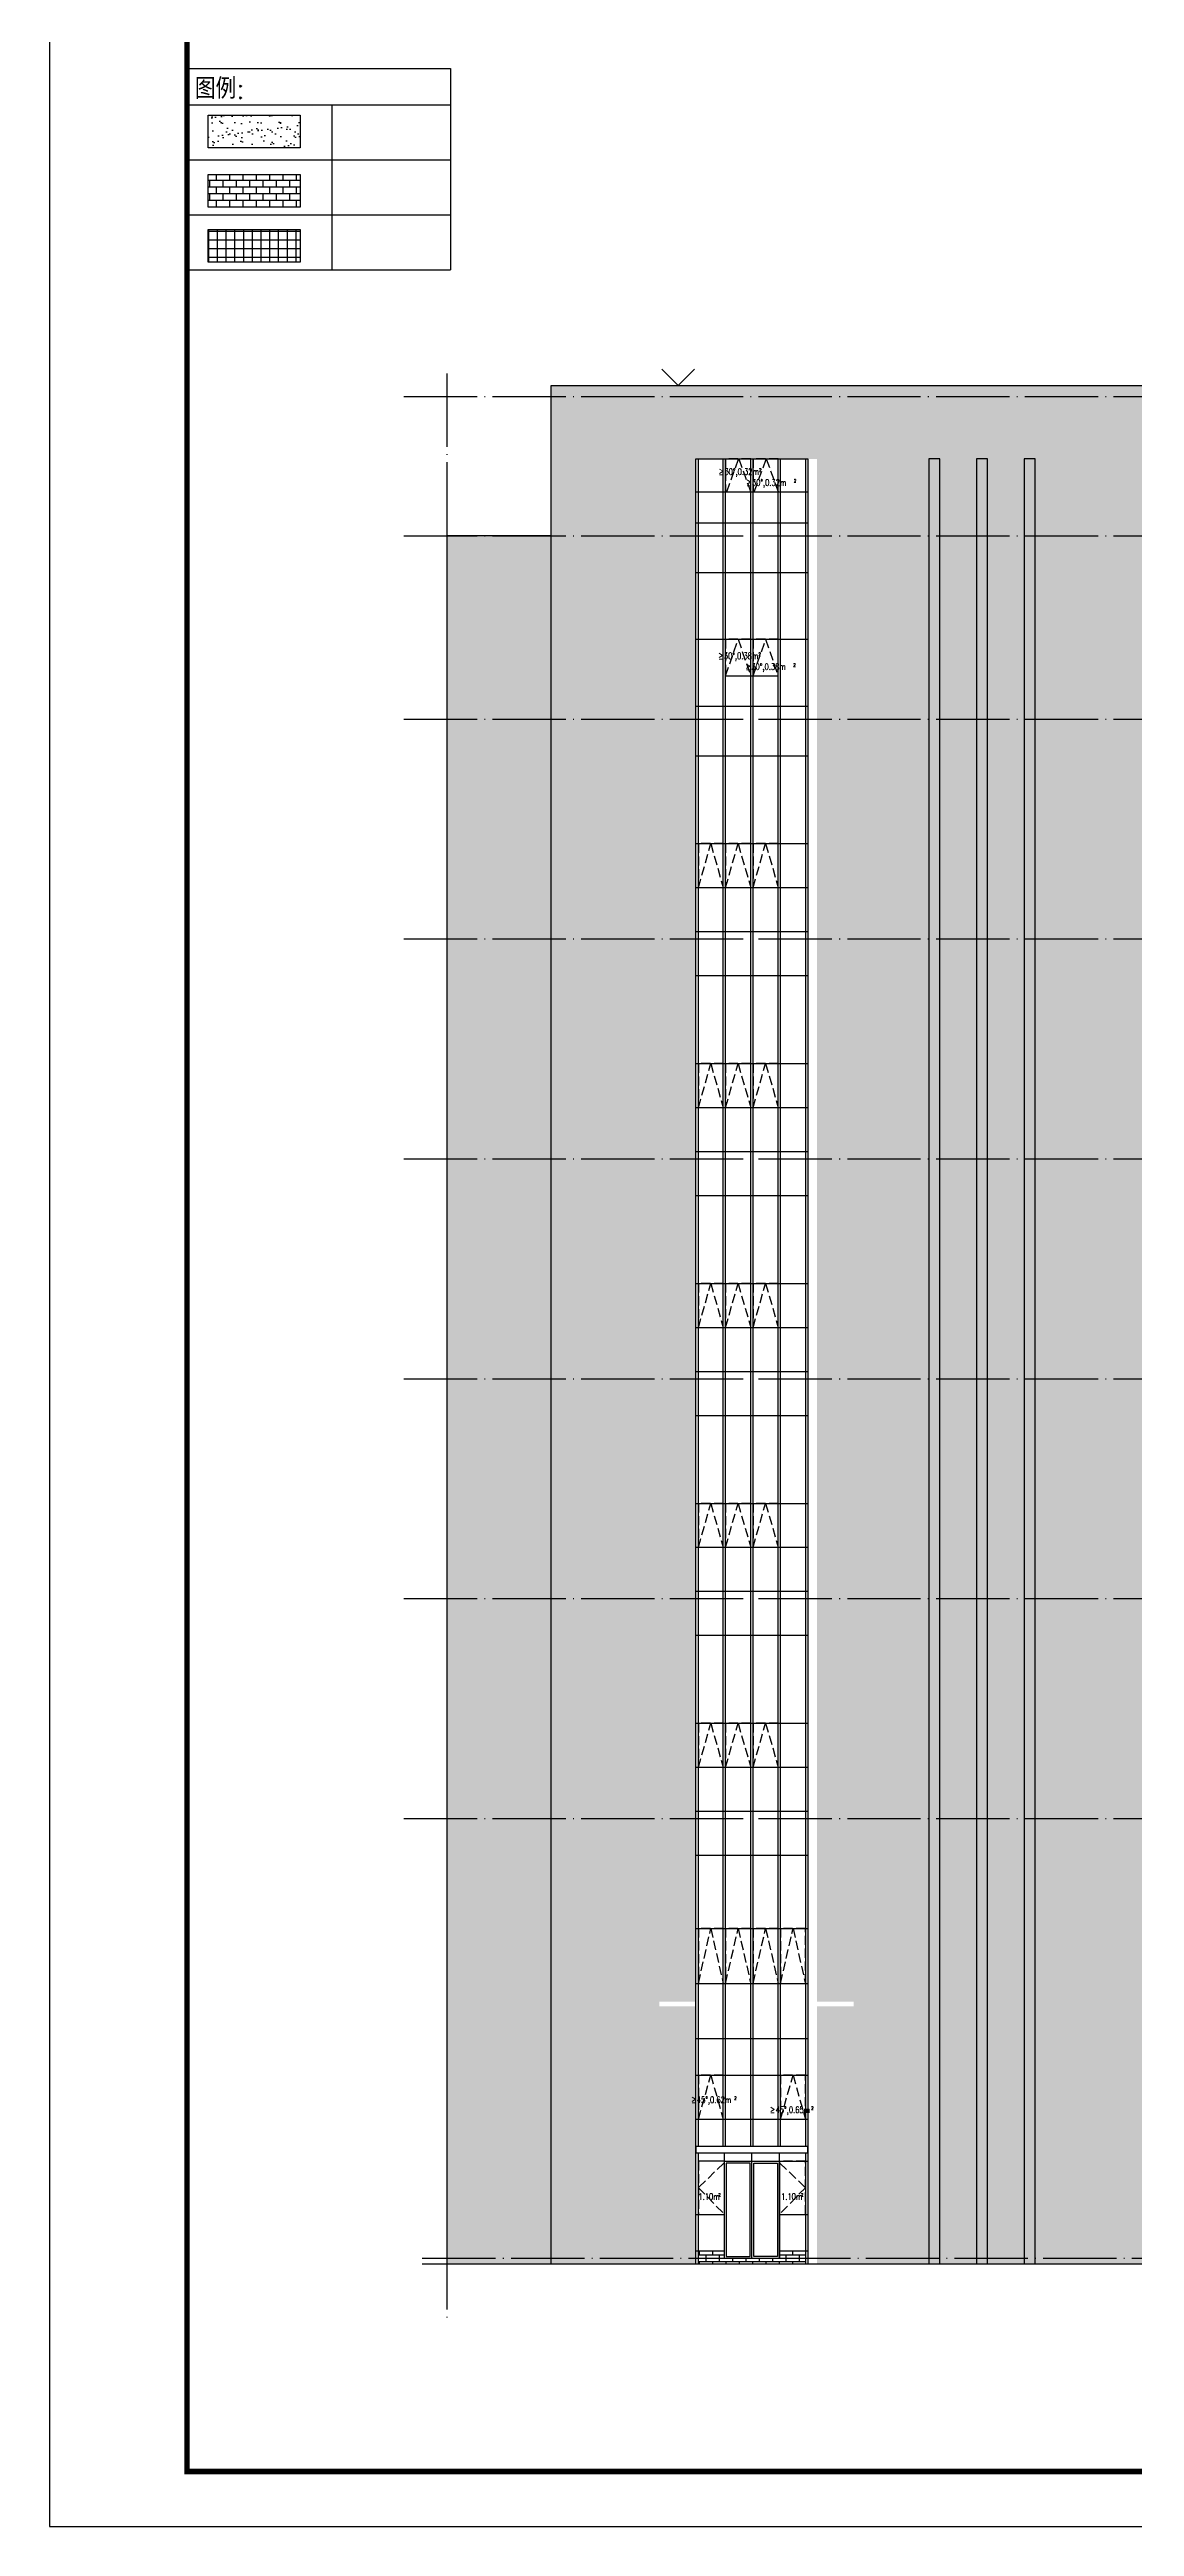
# Model space of a CAD drawing. Extents: x 6843040 to 15500510, y -6507076 to -4940511.
# Drawn here: x 7622462 to 7652060, y -5959321 to -5891736 of the extents above; entities that cross this region are included whole.
import ezdxf

# ---------------------------------------------------------------- set-up
doc = ezdxf.new("R2010")
doc.units = 0
doc.header["$LTSCALE"] = 1000
doc.header["$MEASUREMENT"] = 0
doc.linetypes.add('DASH', pattern=[0.35, 0.25, -0.1])
doc.linetypes.add('DOTE', pattern=[2.42, 2, -0.2, 0.02, -0.2])
for name, color, linetype in [('DIM_ELEV', 3, 'Continuous'), ('DOTE', 8, 'DOTE'), ('E_LINE_1', 1, 'Continuous'), ('E_LINE_2', 40, 'Continuous'), ('E_LINE_3', 7, 'Continuous'), ('E_LINE_4', 5, 'Continuous'), ('LT-玻璃', 4, 'Continuous'), ('LT-铝板', 31, 'Continuous'), ('PUB_HACTH', 8, 'Continuous'), ('PUB_HATCH', 8, 'Continuous'), ('PUB_TEXT', 7, 'Continuous'), ('PUB_TITLE', 4, 'Continuous'), ('WINDOW', 4, 'Continuous')]:
    doc.layers.add(name, color=color, linetype=linetype)
doc.styles.add('_HZTXT', font='SIMPLEX', dxfattribs={"width": 0.9, "bigfont": 'HZTXT'})

# ---------------------------------------------------------------- blocks, each defined once
blk = doc.blocks.new('0911幕墙3')
at = {"layer": 'DIM_ELEV'}
for q in [(7639162, -5900454), (7640062, -5900454)]:
    blk.add_line((7639612, -5900904), q, dxfattribs=at)
at = {"layer": 'LT-玻璃', "ltscale": 1000}
for p, q in [((7640098, -5903804), (7643148, -5903804)), ((7640098, -5904654), (7643148, -5904654)), ((7640098, -5906004), (7643148, -5906004)), ((7640098, -5907829), (7643148, -5907829)), ((7640906, -5908829), (7642341, -5908829)), ((7640098, -5909654), (7643148, -5909654)), ((7640098, -5911004), (7643148, -5911004)), ((7640098, -5913404), (7643148, -5913404)), ((7640098, -5914604), (7643148, -5914604)), ((7640098, -5915804), (7643148, -5915804)), ((7640098, -5917004), (7643148, -5917004)), ((7640098, -5919404), (7643148, -5919404)), ((7640098, -5920604), (7643148, -5920604)), ((7640098, -5921804), (7643148, -5921804)), ((7640098, -5923004), (7643148, -5923004)), ((7640098, -5925404), (7643148, -5925404)), ((7640098, -5926604), (7643148, -5926604)), ((7640098, -5927804), (7643148, -5927804)), ((7640098, -5929004), (7643148, -5929004)), ((7640098, -5931404), (7643148, -5931404)), ((7640098, -5932604), (7643148, -5932604)), ((7640098, -5933804), (7643148, -5933804)), ((7640098, -5935004), (7643148, -5935004)), ((7640098, -5937404), (7643148, -5937404)), ((7640098, -5938604), (7643148, -5938604)), ((7640098, -5939804), (7643148, -5939804)), ((7640098, -5941004), (7643148, -5941004)), ((7640098, -5943004), (7643148, -5943004)), ((7640098, -5944504), (7643148, -5944504)), ((7640098, -5946004), (7643148, -5946004)), ((7640098, -5947004), (7643148, -5947004)), ((7640098, -5948204), (7643148, -5948204))]:
    blk.add_line(p, q, dxfattribs=at)
at = {"layer": 'LT-铝板'}
blk.add_lwpolyline([(7640098, -5949124), (7643148, -5949124), (7643148, -5948954), (7640098, -5948954)], close=True, dxfattribs=at)
at = {"layer": 'WINDOW'}
for p, q in [((7640098, -5952154), (7640098, -5902904)), ((7640098, -5902904), (7643148, -5902904)), ((7640163, -5948954), (7640163, -5902904)), ((7643083, -5902904), (7643083, -5948954)), ((7643148, -5902904), (7643148, -5952154)), ((7640163, -5952154), (7640163, -5949124)), ((7643083, -5949124), (7643083, -5952154))]:
    blk.add_line(p, q, dxfattribs=at)
for points in [[(7640841, -5948954), (7640841, -5902904)], [(7640906, -5948954), (7640906, -5902904)], [(7641591, -5948954), (7641591, -5902904)], [(7641656, -5948954), (7641656, -5902904)], [(7642341, -5948954), (7642341, -5902904)], [(7642406, -5948954), (7642406, -5902904)], [(7640873, -5949354), (7640163, -5949354)], [(7640873, -5952004), (7640873, -5949124)], [(7640873, -5952004), (7640873, -5949354), (7642373, -5949354), (7642373, -5952004)], [(7641623, -5952004), (7641623, -5949124)], [(7642373, -5952004), (7642373, -5949124)], [(7642373, -5949354), (7643149, -5949354)], [(7640098, -5950804), (7640873, -5950804)], [(7642373, -5950804), (7643149, -5950804)], [(7640098, -5951804), (7640873, -5951804)], [(7640873, -5952004), (7642373, -5952004)], [(7642373, -5951804), (7643149, -5951804)]]:
    blk.add_lwpolyline(points, dxfattribs=at)
at = {"layer": 'WINDOW', "color": 8, "linetype": 'DASH'}
for points in [[(7640906, -5903804), (7641591, -5903804), (7641591, -5902904), (7640906, -5902904)], [(7641656, -5903804), (7642341, -5903804), (7642341, -5902904), (7641656, -5902904)], [(7640906, -5908829), (7641591, -5908829), (7641591, -5907829), (7640906, -5907829)], [(7641656, -5908829), (7642341, -5908829), (7642341, -5907829), (7641656, -5907829)], [(7640163, -5914604), (7640841, -5914604), (7640841, -5913404), (7640163, -5913404)], [(7640906, -5914604), (7641591, -5914604), (7641591, -5913404), (7640906, -5913404)], [(7641656, -5914604), (7642341, -5914604), (7642341, -5913404), (7641656, -5913404)], [(7640163, -5920604), (7640841, -5920604), (7640841, -5919404), (7640163, -5919404)], [(7640906, -5920604), (7641591, -5920604), (7641591, -5919404), (7640906, -5919404)], [(7641656, -5920604), (7642341, -5920604), (7642341, -5919404), (7641656, -5919404)], [(7640163, -5926604), (7640841, -5926604), (7640841, -5925404), (7640163, -5925404)], [(7640906, -5926604), (7641591, -5926604), (7641591, -5925404), (7640906, -5925404)], [(7641656, -5926604), (7642341, -5926604), (7642341, -5925404), (7641656, -5925404)], [(7640163, -5932604), (7640841, -5932604), (7640841, -5931404), (7640163, -5931404)], [(7640906, -5932604), (7641591, -5932604), (7641591, -5931404), (7640906, -5931404)], [(7641656, -5932604), (7642341, -5932604), (7642341, -5931404), (7641656, -5931404)], [(7640163, -5938604), (7640841, -5938604), (7640841, -5937404), (7640163, -5937404)], [(7640906, -5938604), (7641591, -5938604), (7641591, -5937404), (7640906, -5937404)], [(7641656, -5938604), (7642341, -5938604), (7642341, -5937404), (7641656, -5937404)], [(7640163, -5944504), (7640841, -5944504), (7640841, -5943004), (7640163, -5943004)], [(7640906, -5944504), (7641591, -5944504), (7641591, -5943004), (7640906, -5943004)], [(7641656, -5944504), (7642341, -5944504), (7642341, -5943004), (7641656, -5943004)], [(7642406, -5944504), (7643083, -5944504), (7643083, -5943004), (7642406, -5943004)], [(7640163, -5948204), (7640841, -5948204), (7640841, -5947004), (7640163, -5947004)], [(7642406, -5948204), (7643083, -5948204), (7643083, -5947004), (7642406, -5947004)], [(7640163, -5950804), (7640873, -5950804), (7640873, -5949354), (7640163, -5949354)], [(7642373, -5950804), (7643083, -5950804), (7643083, -5949354), (7642373, -5949354)]]:
    blk.add_lwpolyline(points, close=True, dxfattribs=at)
for points in [[(7640938, -5903804), (7641265, -5902904), (7641591, -5903804)], [(7641688, -5903804), (7642015, -5902904), (7642341, -5903804)], [(7640906, -5908829), (7641248, -5907829), (7641591, -5908829)], [(7641656, -5908829), (7641998, -5907829), (7642341, -5908829)], [(7640163, -5914604), (7640502, -5913404), (7640841, -5914604)], [(7640906, -5914604), (7641248, -5913404), (7641591, -5914604)], [(7641656, -5914604), (7641998, -5913404), (7642341, -5914604)], [(7640163, -5920604), (7640502, -5919404), (7640841, -5920604)], [(7640906, -5920604), (7641248, -5919404), (7641591, -5920604)], [(7641656, -5920604), (7641998, -5919404), (7642341, -5920604)], [(7640163, -5926604), (7640502, -5925404), (7640841, -5926604)], [(7640906, -5926604), (7641248, -5925404), (7641591, -5926604)], [(7641656, -5926604), (7641998, -5925404), (7642341, -5926604)], [(7640163, -5932604), (7640502, -5931404), (7640841, -5932604)], [(7640906, -5932604), (7641248, -5931404), (7641591, -5932604)], [(7641656, -5932604), (7641998, -5931404), (7642341, -5932604)], [(7640163, -5938604), (7640502, -5937404), (7640841, -5938604)], [(7640906, -5938604), (7641248, -5937404), (7641591, -5938604)], [(7641656, -5938604), (7641998, -5937404), (7642341, -5938604)], [(7640163, -5944504), (7640502, -5943004), (7640841, -5944504)], [(7640906, -5944504), (7641248, -5943004), (7641591, -5944504)], [(7641656, -5944504), (7641998, -5943004), (7642341, -5944504)], [(7642406, -5944504), (7642745, -5943004), (7643083, -5944504)], [(7640163, -5948204), (7640502, -5947004), (7640841, -5948204)], [(7642406, -5948204), (7642745, -5947004), (7643083, -5948204)], [(7640857, -5949404), (7640163, -5950079), (7640873, -5950804)], [(7642390, -5949404), (7643083, -5950079), (7642373, -5950804)]]:
    blk.add_lwpolyline(points, dxfattribs=at)
at = {"layer": 'WINDOW'}
for points in [[(7641573, -5949404), (7640923, -5949404), (7640923, -5951954), (7641573, -5951954)], [(7641673, -5949404), (7642323, -5949404), (7642323, -5951954), (7641673, -5951954)]]:
    blk.add_lwpolyline(points, close=True, dxfattribs=at)
at = {"layer": 'PUB_TEXT', "style": '_HZTXT'}
for s, height, width, p in [('≥', 175, 0.9, (7640716, -5903343)), ('30%%d,0.32m', 175, 0.774, (7640874, -5903343)), ('30%%d,0.32m', 175, 0.774, (7641624, -5903639)), ('2', 87.5, 0.774, (7641818, -5903255)), ('2', 87.5, 0.774, (7642768, -5903551)), ('≥', 175, 0.9, (7641466, -5903639)), ('30%%d,0.38m', 175, 0.774, (7640858, -5908368)), ('2', 87.5, 0.774, (7641802, -5908280)), ('≥', 175, 0.9, (7640700, -5908368)), ('≥', 175, 0.9, (7641450, -5908664)), ('30%%d,0.38m', 175, 0.774, (7641608, -5908664)), ('2', 87.5, 0.774, (7642752, -5908576)), ('≥', 175, 0.9, (7639964, -5947766)), ('45%%d,0.62m', 175, 0.774, (7640121, -5947766)), ('2', 87.5, 0.774, (7641141, -5947678)), ('≥', 175, 0.9, (7642113, -5948039)), ('45%%d,0.65m', 175, 0.774, (7642271, -5948039)), ('2', 87.5, 0.774, (7643240, -5947951)), ('1.10m', 175, 0.774, (7640163, -5950406)), ('2', 87.5, 0.774, (7640707, -5950319)), ('1.10m', 175, 0.774, (7642418, -5950406)), ('2', 87.5, 0.774, (7642962, -5950319))]:
    blk.add_text(s, height=height, dxfattribs=dict(at, width=width)).set_placement(p)

msp = doc.modelspace()

# ---------------------------------------------------------------- hatches: boundary and pattern name
at = {"layer": 'PUB_HACTH'}
h = msp.add_hatch(dxfattribs=at)
h.set_pattern_fill('玻璃1', color=256, scale=150, style=0)
h.set_pattern_definition([(45, (0, 60), (-734.82537, 734.82537), [336, -864]), (45, (144, 120), (-734.82537, 734.82537), [144, -1056]), (45, (0, 120), (-734.82537, 734.82537), [240, -960]), (45, (72, 60), (806.10173, -806.10173), [300, -900]), (45, (0, 0), (-734.82537, 734.82537), [480, -720]), (45, (0, 180), (-734.82537, 734.82537), [120, -1080])])
h.paths.add_polyline_path([(7756797.4, -5844417.4), (7746797.4, -5844417.4), (7746797.4, -5845617.4), (7750914.5, -5845617.4), (7750464.5, -5845167.4), (7751364.5, -5845167.4), (7750914.5, -5845617.4), (7756797.4, -5845617.4)])
h.paths.add_polyline_path([(7748662.4, -5845121.5), (7750445.6, -5845121.5), (7750445.6, -5844452.1), (7748662.4, -5844452.1)], flags=24)
h.paths.add_polyline_path([(7741787.4, -5841921.5), (7743570.6, -5841921.5), (7743570.6, -5841252.1), (7741787.4, -5841252.1)], flags=9)
h.paths.add_polyline_path([(7626376.8, -5893217.4), (7627744.8, -5893217.4), (7627744.8, -5892404.8), (7626376.8, -5892404.8)], flags=9)
h.paths.add_polyline_path([(7794758.6, -5953168.2), (7796785.4, -5953168.2), (7796785.4, -5952411.7), (7794758.6, -5952411.7)], flags=9)
h.paths.add_polyline_path([(7794428.9, -5952904.7), (7794741, -5952904.7), (7794741, -5952784.3), (7794428.9, -5952784.3)], flags=9)
h.paths.add_polyline_path([(7793781.9, -5952942), (7794205.2, -5952942), (7794205.2, -5952717), (7793781.9, -5952717)], flags=9)
h.paths.add_polyline_path([(7793400.5, -5952906.9), (7793713.2, -5952906.9), (7793713.2, -5952782.1), (7793400.5, -5952782.1)], flags=9)
h.paths.add_polyline_path([(7794381.1, -5952526.7), (7796407.9, -5952526.7), (7796407.9, -5951770.2), (7794381.1, -5951770.2)], flags=9)
h.paths.add_polyline_path([(7794051.1, -5952265.4), (7794363.8, -5952265.4), (7794363.8, -5952140.6), (7794051.1, -5952140.6)], flags=9)
h.paths.add_polyline_path([(7793404.4, -5952300.5), (7793827.7, -5952300.5), (7793827.7, -5952075.5), (7793404.4, -5952075.5)], flags=9)
h.paths.add_polyline_path([(7793023.3, -5952263.2), (7793335.4, -5952263.2), (7793335.4, -5952142.8), (7793023.3, -5952142.8)], flags=9)
h.paths.add_polyline_path([(7794381.1, -5951806.2), (7796407.9, -5951806.2), (7796407.9, -5951049.7), (7794381.1, -5951049.7)], flags=9)
h.paths.add_polyline_path([(7794052.8, -5951533.7), (7794362.1, -5951533.7), (7794362.1, -5951431.3), (7794052.8, -5951431.3)], flags=9)
h.paths.add_polyline_path([(7793404.4, -5951580), (7793827.7, -5951580), (7793827.7, -5951355), (7793404.4, -5951355)], flags=9)
h.paths.add_polyline_path([(7793022.3, -5951551.5), (7793336.4, -5951551.5), (7793336.4, -5951413.5), (7793022.3, -5951413.5)], flags=9)
h.paths.add_polyline_path([(7668844.1, -5955766.3), (7670741.3, -5955766.3), (7670741.3, -5954935.6), (7668844.1, -5954935.6)], flags=9)
h.paths.add_polyline_path([(7664574.1, -5956010), (7668728.5, -5956010), (7668728.5, -5954435), (7664574.1, -5954435)], flags=9)
h.paths.add_polyline_path([(7663996.5, -5955373.7), (7664626.8, -5955373.7), (7664626.8, -5955047), (7663996.5, -5955047)], flags=9)
h.paths.add_polyline_path([(7663280.9, -5955679.9), (7663838.7, -5955679.9), (7663838.7, -5955367.6), (7663280.9, -5955367.6)], flags=9)
h.paths.add_polyline_path([(7662492.8, -5955373.7), (7663123.1, -5955373.7), (7663123.1, -5955047), (7662492.8, -5955047)], flags=9)
h.paths.add_polyline_path([(7717424.3, -5895326.3), (7719321.5, -5895326.3), (7719321.5, -5894495.6), (7717424.3, -5894495.6)], flags=9)
h.paths.add_polyline_path([(7713154.3, -5895570), (7717308.7, -5895570), (7717308.7, -5893995), (7713154.3, -5893995)], flags=9)
h.paths.add_polyline_path([(7712578.7, -5894904.4), (7713204.9, -5894904.4), (7713204.9, -5894635.4), (7712578.7, -5894635.4)], flags=9)
h.paths.add_polyline_path([(7711861.1, -5895239.9), (7712418.9, -5895239.9), (7712418.9, -5894927.6), (7711861.1, -5894927.6)], flags=9)
h.paths.add_polyline_path([(7711073, -5894933.7), (7711703.3, -5894933.7), (7711703.3, -5894607), (7711073, -5894607)], flags=9)
h.paths.add_polyline_path([(7743667.2, -5955766.3), (7745564.3, -5955766.3), (7745564.3, -5954935.6), (7743667.2, -5954935.6)], flags=9)
h.paths.add_polyline_path([(7739397.2, -5956010), (7743551.6, -5956010), (7743551.6, -5954435), (7739397.2, -5954435)], flags=9)
h.paths.add_polyline_path([(7738819.5, -5955373.7), (7739449.8, -5955373.7), (7739449.8, -5955047), (7738819.5, -5955047)], flags=9)
h.paths.add_polyline_path([(7738104, -5955679.9), (7738661.7, -5955679.9), (7738661.7, -5955367.6), (7738104, -5955367.6)], flags=9)
h.paths.add_polyline_path([(7737315.9, -5955373.7), (7737946.2, -5955373.7), (7737946.2, -5955047), (7737315.9, -5955047)], flags=9)
h = msp.add_hatch(dxfattribs=at)
h.set_pattern_fill('AR-B816', color=256, scale=150)
h.set_pattern_definition([(0, (79627, 222926.47), (0, 181.9656), []), (90, (79627, 222926.47), (-181.9656, 181.9656), [181.9656, -181.9656])])
h.paths.add_polyline_path([(7626785.7, -5895145.9), (7629297.2, -5895145.9), (7629297.2, -5896037), (7626785.7, -5896037)])
h = msp.add_hatch(dxfattribs=at)
h.set_pattern_fill('ANSI37', color=256, scale=150, angle=45)
h.set_pattern_definition([(90, (377.5, 0), (-238.125, 0), []), (180, (377.5, 0), (-1e-14, -238.125), [])])
h.paths.add_polyline_path([(7626785.7, -5896645.9), (7629297.2, -5896645.9), (7629297.2, -5897537), (7626785.7, -5897537)])
h = msp.add_hatch(dxfattribs=at)
h.set_pattern_fill('粉刷', color=256, scale=150, angle=45)
h.set_pattern_definition([(82.5, (-353807.2, 154602), (-422.103955, 395.378137), [0, -456, 0, -510, 0, -487.5]), (52.5, (-353807.2, 154602), (-223.241253, 974.09392), [0, -246, 0, -411, 0, -157.5]), (12.5, (-354068.14, 154341.1), (659.408782, 661.809715), [0, -150, 0, -540, 0, -705]), (2.5, (-354068.1, 154341.1), (451.51265, 823.878855), [0, -75, 0, -354, 0, -405])])
h.paths.add_polyline_path([(7636148.4, -5905004.4), (7633298.4, -5905004.4), (7633298.4, -5952154.4), (7636148.4, -5952154.4)])
h.paths.add_polyline_path([(7640098.4, -5902904.4), (7643398.4, -5902904.4), (7643398.4, -5941504.4), (7643399.1, -5941504.4), (7643399.1, -5945004.4), (7644398.4, -5945004.4), (7644398.4, -5945124.4), (7643399.1, -5945124.4), (7643399.1, -5952154.4), (7646448.4, -5952154.4), (7646448.4, -5902904.4), (7646748.4, -5902904.4), (7646748.4, -5952154.4), (7647748.4, -5952154.4), (7647748.4, -5902904.4), (7648048.4, -5902904.4), (7648048.4, -5952154.4), (7649048.4, -5952154.4), (7649048.4, -5902904.4), (7649348.4, -5902904.4), (7649348.4, -5952154.4), (7652448, -5952154.4), (7652448, -5900904.4), (7636148.4, -5900904.4), (7636148.4, -5952154.4), (7640098.4, -5952154.4), (7640098.4, -5950004.4), (7640098.4, -5950004.4), (7640098.4, -5945124.4), (7639098.4, -5945124.4), (7639098.4, -5945004.4), (7640098.4, -5945004.4), (7640098.4, -5941504.4)])
h.paths.add_polyline_path([(7697098.4, -5900904.4), (7652448, -5900904.4), (7652448, -5905804.4), (7676606.3, -5905804.4), (7676156.3, -5905354.4), (7677056.3, -5905354.4), (7676606.3, -5905804.4), (7696898.4, -5905804.4), (7696898.4, -5907804.4), (7696798.4, -5907804.4), (7696798.4, -5912704.4), (7697098.4, -5912704.4)])
h.paths.add_polyline_path([(7687783.1, -5903254.4), (7687333.1, -5903704.4), (7686883.1, -5903254.4)], flags=16)
h.paths.add_polyline_path([(7692825.1, -5903254.4), (7692375.1, -5903704.4), (7691925.1, -5903254.4)], flags=16)
h.paths.add_polyline_path([(7696898.4, -5905804.4), (7652448, -5905804.4), (7652448, -5907004.4), (7696898.4, -5907004.4)], flags=17)
h.paths.add_polyline_path([(7674369.2, -5905308.5), (7676152.3, -5905308.5), (7676152.3, -5904639.1), (7674369.2, -5904639.1)], flags=16)
h = msp.add_hatch(dxfattribs=at)
h.set_pattern_fill('AR-B816', color=256, scale=150)
h.set_pattern_definition([(0, (-58199, 172252), (0, 181.9656), []), (90, (-58199, 172252), (-181.9656, 181.9656), [181.9656, -181.9656])])
h.paths.add_polyline_path([(7646748.4, -5902904.4), (7646448.4, -5902904.4), (7646448.4, -5952154.4), (7646748.4, -5952154.4)])
h = msp.add_hatch(dxfattribs=at)
h.set_pattern_fill('AR-B816', color=256, scale=150)
h.set_pattern_definition([(0, (-56899, 172252), (0, 181.9656), []), (90, (-56899, 172252), (-181.9656, 181.9656), [181.9656, -181.9656])])
h.paths.add_polyline_path([(7648048.4, -5902904.4), (7647748.4, -5902904.4), (7647748.4, -5952154.4), (7648048.4, -5952154.4)])
h = msp.add_hatch(dxfattribs=at)
h.set_pattern_fill('AR-B816', color=256, scale=150)
h.set_pattern_definition([(0, (-55599, 172252), (0, 181.9656), []), (90, (-55599, 172252), (-181.9656, 181.9656), [181.9656, -181.9656])])
h.paths.add_polyline_path([(7649348.4, -5902904.4), (7649048.4, -5902904.4), (7649048.4, -5952154.4), (7649348.4, -5952154.4)])
h = msp.add_hatch(dxfattribs=at)
h.set_pattern_fill('AR-B816', color=256, scale=150)
h.set_pattern_definition([(0, (0, 0), (0, 181.9656), []), (90, (0, 0), (-181.9656, 181.9656), [181.9656, -181.9656])])
h.paths.add_polyline_path([(7640163.4, -5951804.4), (7640873.4, -5951804.4), (7640873.4, -5952004.4), (7642373.4, -5952004.4), (7642373.4, -5951804.4), (7643083.4, -5951804.4), (7643083.4, -5952154.4), (7640163.4, -5952154.4)])
at = {"layer": 'PUB_HATCH'}
h = msp.add_hatch(dxfattribs=at)
h.set_pattern_fill('粉刷', color=256, scale=100)
h.set_pattern_definition([(37.5, (-1064912.92, -5404658.62), (-12.598672, 385.364754), [0, -304, 0, -340, 0, -325]), (7.5, (-1064912.9, -5404658.6), (353.95534, 564.429213), [0, -164, 0, -274, 0, -105]), (327.5, (-1065158.92, -5404658.62), (622.828372, 1.131811), [0, -100, 0, -360, 0, -470]), (317.5, (-1065158.9, -5404658.6), (601.22532, 175.535113), [0, -50, 0, -236, 0, -270])])
h.paths.add_polyline_path([(7626785.7, -5893528.6), (7629297.2, -5893528.6), (7629297.2, -5894419.8), (7626785.7, -5894419.8)])

# ---------------------------------------------------------------- linework, layer by layer
for p, q in [((7626212.5, -5892255.6), (7626212.5, -5896245.5)), ((7626212.5, -5892255.6), (7633396.7, -5892255.6)), ((7633396.7, -5892255.6), (7633396.7, -5897745.5)), ((7626212.5, -5893245.5), (7633396.7, -5893245.5)), ((7626212.5, -5893245.5), (7633396.7, -5893245.5)), ((7626212.5, -5893245.5), (7633396.7, -5893245.5)), ((7626212.5, -5893245.5), (7633396.7, -5893245.5)), ((7630161.9, -5893245.5), (7630161.9, -5897745.5)), ((7626212.5, -5894745.5), (7633396.7, -5894745.5)), ((7626212.5, -5896245.5), (7633396.7, -5896245.5)), ((7626212.5, -5896245.5), (7633396.7, -5896245.5)), ((7626212.5, -5897745.5), (7633396.7, -5897745.5))]:
    msp.add_line(p, q)
at = {"layer": 'DOTE'}
for p, q in [((7633298.4, -5900576.4), (7633298.4, -5953804.3)), ((7632127.2, -5901204.4), (7706019.9, -5901204.4)), ((7632127.2, -5905004.4), (7706019.9, -5905004.4)), ((7632127.2, -5910004.4), (7706019.9, -5910004.4)), ((7632127.2, -5916004.4), (7706019.9, -5916004.4)), ((7632127.2, -5922004.4), (7706019.9, -5922004.4)), ((7632127.2, -5928004.4), (7706019.9, -5928004.4)), ((7632127.2, -5934004.4), (7706019.9, -5934004.4)), ((7632127.2, -5940004.4), (7706019.9, -5940004.4)), ((7632632.3, -5952004.4), (7706019.9, -5952004.4)), ((7632632.3, -5952154.4), (7706019.9, -5952154.4))]:
    msp.add_line(p, q, dxfattribs=at)
at = {"layer": 'E_LINE_1'}
msp.add_lwpolyline([(7632632.3, -5952154.4), (7703148.3, -5952154.4)], dxfattribs=at)
at = {"layer": 'E_LINE_2'}
msp.add_lwpolyline([(7636148.4, -5952154.4), (7636148.4, -5900904.4), (7652448, -5900904.4), (7652448, -5952154.4)], dxfattribs=at)
at = {"layer": 'E_LINE_3'}
for points in [[(7626785.7, -5893528.6), (7629297.2, -5893528.6), (7629297.2, -5894419.8), (7626785.7, -5894419.8)], [(7626785.7, -5895145.9), (7629297.2, -5895145.9), (7629297.2, -5896037), (7626785.7, -5896037)], [(7626785.7, -5896645.9), (7629297.2, -5896645.9), (7629297.2, -5897537), (7626785.7, -5897537)]]:
    msp.add_lwpolyline(points, close=True, dxfattribs=at)
for points in [[(7646748.4, -5952154.4), (7646748.4, -5902904.4), (7646448.4, -5902904.4), (7646448.4, -5952154.4)], [(7648048.4, -5952154.4), (7648048.4, -5902904.4), (7647748.4, -5902904.4), (7647748.4, -5952154.4)], [(7649348.4, -5952154.4), (7649348.4, -5902904.4), (7649048.4, -5902904.4), (7649048.4, -5952154.4)]]:
    msp.add_lwpolyline(points, dxfattribs=at)
at = {"layer": 'E_LINE_4'}
msp.add_lwpolyline([(7636148.4, -5905004.4), (7633298.4, -5905004.4), (7633298.4, -5952154.4)], dxfattribs=at)
at = {"layer": 'PUB_TITLE'}
msp.add_lwpolyline([(7622462.5, -5959320.5), (7800812.5, -5959320.5), (7800812.5, -5833170.5), (7622462.5, -5833170.5)], close=True, dxfattribs=at)
at = {"layer": 'PUB_TITLE', "const_width": 150}
msp.add_lwpolyline([(7626212.5, -5957820.5), (7799312.5, -5957820.5), (7799312.5, -5834670.5), (7626212.5, -5834670.5)], close=True, dxfattribs=at)

# ---------------------------------------------------------------- block references
msp.add_blockref('0911幕墙3', (0, 0))

# ---------------------------------------------------------------- texts
at = {"layer": 'PUB_TEXT', "style": '_HZTXT'}
msp.add_text('图例:', height=563.92, dxfattribs=at).set_placement((7626427.8, -5893081.9))

doc.saveas('drawing.dxf')
